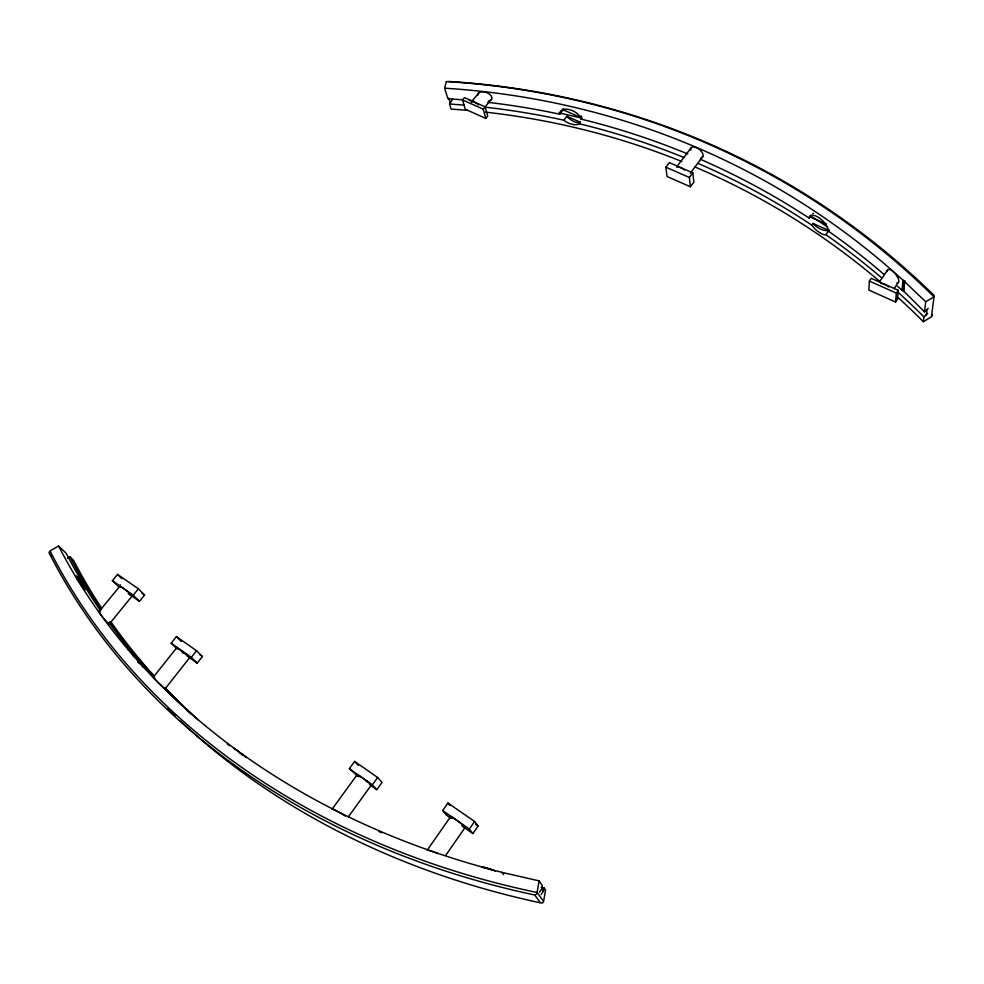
<?xml version="1.0" encoding="UTF-8"?>
<svg xmlns="http://www.w3.org/2000/svg" width="984" height="984" viewBox="0 0 984 984"><rect width="100%" height="100%" fill="white"/><g stroke="black" fill="none" stroke-linecap="round" stroke-linejoin="round"><path stroke-width="1.48" d="M869.376 281.092L868.835 290.046L895.563 302.026L897.433 299.259L898.244 290.317L871.27 278.337L869.376 281.092L896.362 293.097L895.563 302.026M928.269 308.349L924.505 311.83L903.681 291.067L902.008 290.329L902.968 280.157A948.834 834.395 -58.3 0 0 444.62 88.191L446.318 81.574M903.349 291.559L904.653 280.907L902.968 280.157M903.681 291.067L904.653 280.907M897.26 296.811A925.907 817.347 -59 0 1 923.324 321.682L923.902 316.885L927.641 313.416M924.505 311.83L925.71 301.768L904.321 281.399M926.276 315.458L926.903 310.403M446.318 81.561A961.159 845.465 -58.5 0 1 934 296.848L931.454 316.836L923.324 321.682M539.49 892.279L541.778 888.847L542.344 885.502L539.072 880.889L503.931 872.82L503.488 873.472L501.778 872.279A773.535 616.107 -7.6 0 1 58.585 545.997L50.024 550.929A783.276 624.36 -7.6 0 0 537.104 892.513L543.611 901.405L545.53 890.016L543.98 887.814A761.641 610.203 -7.5 0 1 541.126 887.211M541.151 894.554L543.414 891.135L543.98 887.814M537.104 892.525L539.072 880.889M155.939 680.288L153.258 677.275L176.849 647.558L189.863 657.509L187.538 656.291M467.621 110.368A925.907 817.347 -59 0 0 451.115 109.089L449.54 104.046L452.64 99.015M894.124 288.681L898.171 282.691A7.515 3.124 52.7 0 0 898.49 279.21L897.679 277.267M896.362 293.097L898.244 290.317M879.475 281.879L887.777 269.776M463.538 827.064L472.886 833.583L478.076 826.068L474.583 821.468L447.954 803.042L442.702 810.533L446.49 815.207L451.115 818.417M472.886 833.583L469.343 829.057L474.583 821.468M445.937 855.071L465.075 827.495M427.868 849.241L450.598 816.671M829.352 230.01L825.847 234.672A931.405 821.468 -58.8 0 1 881.664 277.845M820.619 233.245L817.077 230.834A12.657 5.596 45.8 0 1 812.095 225.447L812.993 223.466L828.872 230.379A12.362 6.482 33.5 0 1 812.993 223.466M810.631 215.188A12.362 6.482 33.5 0 0 810.103 216.935L809.229 218.141A937.223 825.785 -58.6 0 0 700.313 159.273M370.538 785.281L376.798 789.697L382.026 782.452L377.647 777.52L354.621 761.407L349.345 768.627L357.586 776.155M348.397 816.781L371.202 785.207M376.798 789.697L372.37 784.838L377.647 777.52M366.233 781.751L366.872 780.878M357.167 774.703L331.965 809.34A8.93 0.873 29.5 0 1 336.688 811.013A8.93 0.873 29.5 0 1 345.372 816.105M690.399 186.775L693.855 182.188L692.847 172.864L669.329 162.618L665.836 167.182L667.054 176.493L690.399 186.775L689.366 177.489L692.847 172.864M690.301 173.135L702.884 156.505M676.5 167.059L690.977 148.018M188.94 657.3L197.206 663.118L202.372 656.537L196.566 650.731L176.407 636.611L171.191 643.179L177.194 649.022M158.092 682.453L165.005 688.972L189.838 657.423M197.206 663.118L191.339 657.361L196.566 650.731M187.452 654.544L187.071 655.971M143.197 666.881L145.189 668.111L145.78 667.361A761.641 610.203 -7.5 0 0 154.304 676.844M485.887 107.268A931.405 821.468 -58.8 0 1 563.807 120.183L566.87 116.346L580.437 122.25L579.244 123.75A931.405 821.468 -58.8 0 1 683.892 157.477M133.369 656.562L134.906 654.643A761.641 610.203 -7.5 0 1 109.556 621.679M128.424 650.104L129.322 648.985A765.614 612.183 -7.5 0 1 109.753 623.708M563.192 108.67A11.414 5.535 40 0 0 563.254 109.9L559.798 114.205A937.223 825.785 -58.6 0 0 487.695 102.324M109.199 624.2L132.311 595.775M129.408 594.336L139.457 601.347L144.574 595.049L138.4 588.838L117.551 574.422L112.397 580.695L118.769 586.931L120.466 584.853M139.457 601.347L133.234 595.185L138.4 588.838M99.138 611.433L119.728 586.366M485.838 118.449L487.732 116.149L485.124 106.825L464.399 97.625L462.492 99.913L465.272 109.236L485.838 118.449L483.206 109.138L462.492 99.913M483.206 109.138L485.124 106.825M484.829 107.207L491.692 98.929M471.262 101.992L479.159 92.533M925.71 301.768L934.013 296.836M898.171 282.691L897.543 282.962A8.622 3.616 51.9 0 1 896.731 282.937M67.539 558.322L69.987 556.907L73.603 560.376A757.864 608.309 -7.4 0 0 101.647 608.223M541.495 903.054L541.815 903.041A2.509 1.943 -80.6 0 0 543.451 901.861M573.918 124.587L570.007 123.676A11.747 6.531 27.4 0 1 564.127 120.405M563.254 109.9L580.535 117.391M810.103 216.935L826.462 224.02M665.836 167.182L689.366 177.489M142.84 666.648L142.102 666.143M142.139 593.364L144.574 595.049M475.555 824.334L478.076 826.068M112.397 580.695L133.234 595.185M442.702 810.533L469.343 829.057M199.875 654.791L202.372 656.537M171.191 643.179L191.339 657.361M349.345 768.627L372.37 784.838M137.945 662.257L144.045 666.648L137.76 661.519M142.754 666.352L145.189 668.111M234.918 749.328L234.02 748.418L245.975 757.188M182.323 652.49L182.963 652.982M238.005 751.112L239.407 752.354M239.752 752.674L242.519 755.159M51.549 555.874L49.827 554.263A785.035 626.045 -7.5 0 0 534.681 894.997L540.548 902.869A770.829 618.936 -7.3 0 1 180.306 720.866M58.573 545.997L66.162 553.266A765.614 612.183 -7.5 0 0 100.577 610.744M176.407 636.611L181.363 641.531M117.551 574.422L121.758 578.617M177.526 648.468L176.849 647.693M157.108 681.469L156.185 680.547M135.152 654.901L143.184 664.003M354.621 761.407L358.274 765.441M82.127 586.157L82.607 586.722A7.601 0.91 53.2 0 0 85.842 589.613A8.61 1.082 54 0 0 80.319 580.351M447.954 803.042L449.823 805.416M501.778 872.279L503.611 874.616M80.344 580.462L78.966 578.752A7.491 0.984 54.1 0 0 76.395 576.341L76.149 576.378A8.598 1.082 53.4 0 0 82.09 585.997M541.778 888.847L543.414 891.135M49.594 553.918L49.274 553.082M448.802 98.154L450.032 102.127M444.62 88.191L447.892 98.732A937.223 825.785 -58.6 0 1 462.185 99.79M451.914 818.307A9.053 0.787 36.6 0 1 453.686 818.233A9.053 0.787 36.6 0 1 463.882 825.97A9.053 0.787 36.6 0 1 461.828 825.822M359.197 776.819A8.77 0.652 36.8 0 1 359.135 775.638A8.77 0.652 36.8 0 1 368.975 782.92A8.77 0.652 36.8 0 1 369.418 784.383M120.196 586.956A8.007 0.627 37.6 0 1 123.553 588.469A8.007 0.627 37.6 0 1 131.905 595.283A8.007 0.627 37.6 0 1 128.252 593.524M229.506 745.675A765.614 612.183 -7.5 0 1 227.255 743.941M191.523 714.027A765.614 612.183 -7.5 0 1 165.164 688.812M154.525 677.742A765.614 612.183 -7.5 0 1 144.218 666.439M192.618 714.876A757.864 608.309 -7.4 0 1 165.164 687.865M154.537 676.426A757.864 608.309 -7.4 0 1 111.02 621.999M145.103 667.484A13.395 0.898 48.3 0 1 133.812 655.578A13.395 0.898 48.3 0 1 128.547 648.087M198.055 719.845A761.641 610.203 -7.5 0 1 165.017 688.21M101.168 609.563A761.641 610.203 -7.5 0 1 69.975 556.907M481.643 867.248A10 1.599 17.4 0 1 492.861 870.323M175.078 715.885A770.829 618.936 -7.3 0 1 167.833 708.775M537.153 892.98A3.198 1.697 -72.3 0 1 535.591 894.69M49.36 553.057A2.152 2.005 -18.9 0 1 49.323 551.79M481.447 866.892A9.471 1.525 18.2 0 1 495.37 871.283M108.929 622.884A8.339 0.726 50.2 0 1 107.293 622.392A8.339 0.726 50.2 0 1 100.27 613.967A8.339 0.726 50.2 0 1 100.011 612.183M427.142 850.274A9.434 1.341 22.2 0 1 437.905 853.546M143.836 664.655A13.456 0.664 47.5 0 1 145.976 667.546M378.889 831.505A14.698 1.697 26.5 0 1 381.657 832.722M883.89 274.278A937.223 825.785 -58.6 0 0 828.491 231.228A12.607 5.83 45.2 0 0 819.205 217.87A12.607 5.83 45.2 0 0 809.082 218.042M897.506 286.233A937.223 825.785 -58.6 0 1 902.008 290.329M469.294 100.405A937.223 825.785 -58.6 0 1 473.55 100.811M687.804 153.971A937.223 825.785 -58.6 0 0 580.978 119.064L581.864 117.969A11.414 5.535 40 0 0 581.003 115.768M694.741 166.874A925.907 817.347 -59 0 1 880.126 281.731M485.506 112.139A925.907 817.347 -59 0 1 681.826 161.511M698.086 163.43A931.405 821.468 -58.8 0 1 811.812 225.115M897.912 292.137A931.405 821.468 -58.8 0 1 923.902 316.885M449.553 104.046A931.405 821.468 -58.8 0 1 464.141 105.128M558.912 112.939A973.939 854.85 -60.5 0 1 581.667 118.129M811.948 216.787A974.344 855.342 -60.5 0 1 827.507 227.083M559.699 114.169A11.636 6.679 26.8 0 1 569.146 109.556A11.636 6.679 26.8 0 1 581.126 119.089M477.904 95.165A6.593 3.985 21.5 0 1 478.039 93.874L478.482 93.148A7.565 4.551 22.4 0 1 489.774 94.452L490.29 94.858A6.679 3.998 22.8 0 1 491.262 99.655A7.577 4.551 21.7 0 1 488.63 100.946M471.594 101.856A7.011 3.136 41.3 0 1 478.556 104.956M690.829 150.085A7.319 3.751 37.9 0 1 698.923 149.051A7.319 3.751 37.9 0 1 701.063 157.6M677.718 167.132A7.355 3.69 37.2 0 1 684.581 170.121M887.15 271.584A7.614 3.223 51.6 0 1 888.392 269.481A8.635 3.629 52.6 0 1 897.592 277.254M880.705 283.441A8.032 4.059 31.5 0 1 888.564 286.934M448.741 81.451A963.607 847.728 -58.7 0 1 934.222 295.52M932.082 314.708A2.091 1.71 -80 0 1 932.033 315.925M812.722 213.577A12.362 6.482 33.5 0 1 813.473 213.368M825.65 234.745A12.73 5.707 46.4 0 1 820.644 233.331M580.437 122.25A11.414 5.535 40 0 1 566.87 116.346M579.059 123.898A11.685 6.556 28.1 0 1 574.004 124.648M77.994 580.019A8.143 0.984 53.2 0 0 86.014 589.342A8.143 0.984 53.2 0 0 79.409 579.072A8.143 0.984 53.2 0 0 77.994 580.019"/></g></svg>
